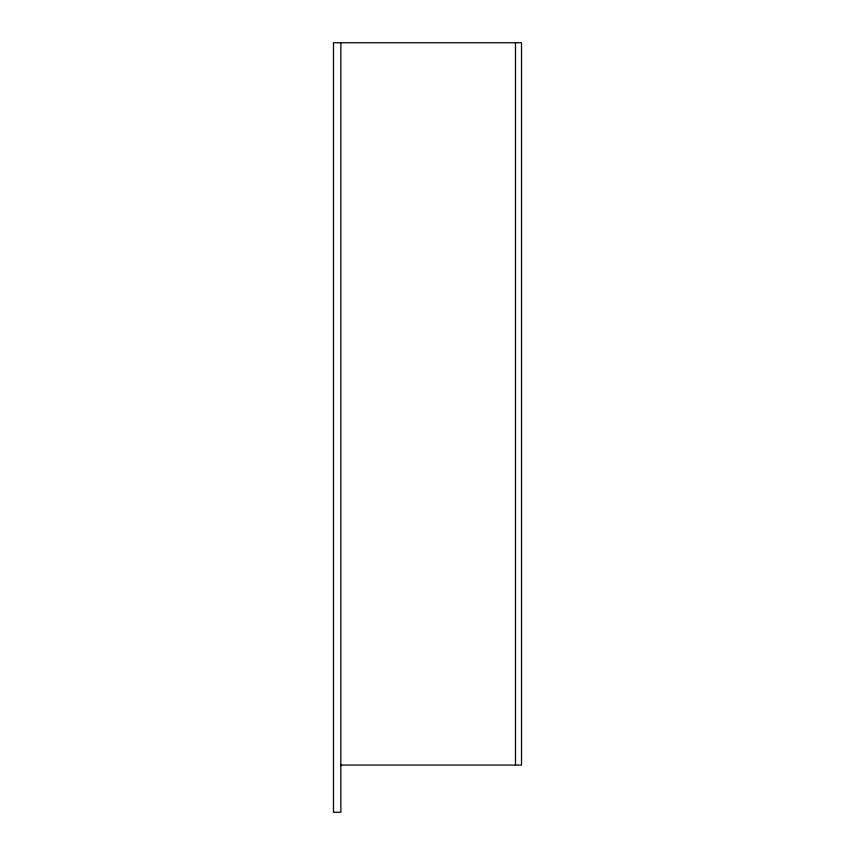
<?xml version="1.0" encoding="UTF-8"?>
<svg xmlns="http://www.w3.org/2000/svg" width="855" height="855" viewBox="0 0 855 855"><rect width="100%" height="100%" fill="white"/><g stroke="black" fill="none" stroke-linecap="round" stroke-linejoin="round"><path stroke-width="1.28" d="M340.846 765.075L521.518 765.075L521.518 42.75L333.482 42.75L333.482 812.25L340.846 812.25L340.846 42.75M515.49 42.75L515.49 765.075"/></g></svg>
